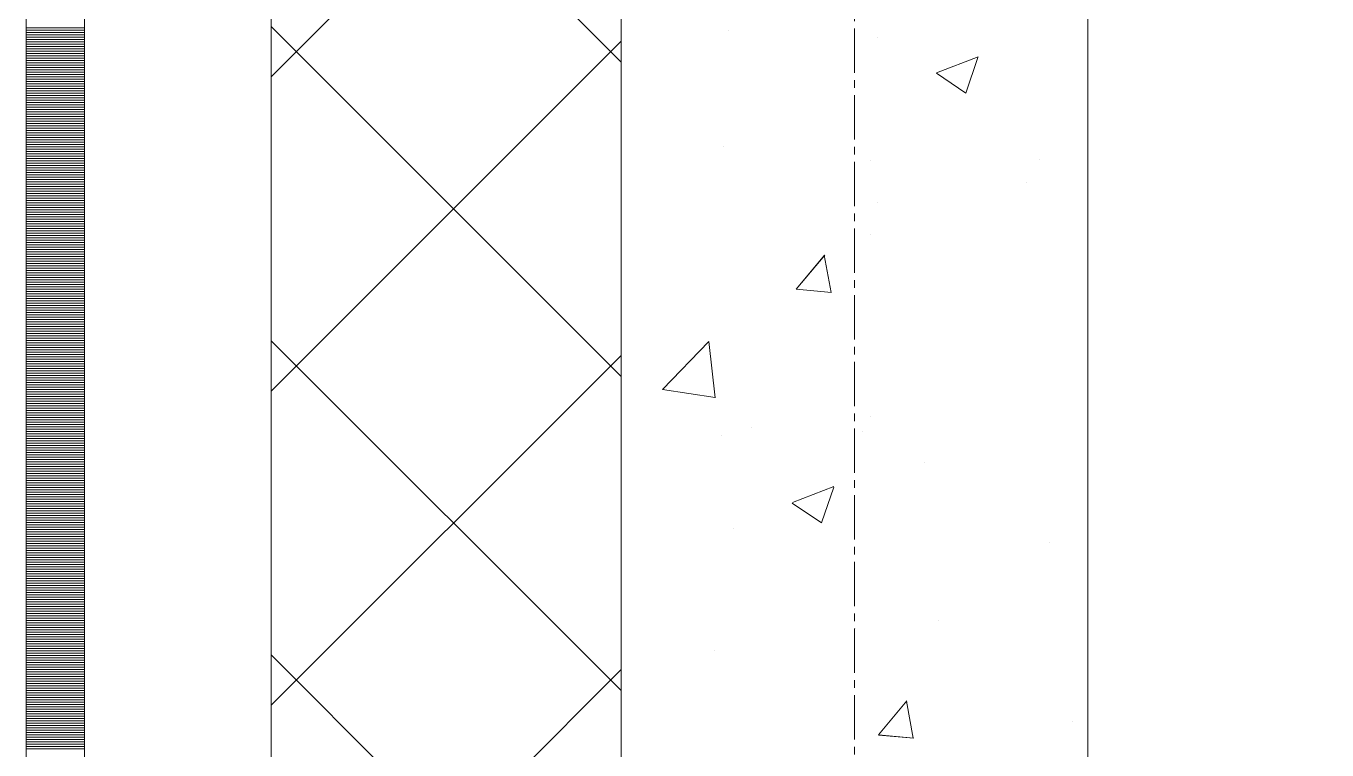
# Model space of a CAD drawing. Header units: millimetres. Extents: x 470010 to 1231400, y -134005 to 421770.
# Drawn here: x 806168 to 806725, y 164645 to 164956 of the extents above; entities that cross this region are included whole.
import ezdxf
from ezdxf.enums import TextEntityAlignment as Align

# ---------------------------------------------------------------- set-up
doc = ezdxf.new("R2010")
doc.units = ezdxf.units.MM
doc.linetypes.add('CENTER2', pattern=[28.575, 19.05, -3.175, 3.175, -3.175])
doc.linetypes.add('DASHED', pattern=[19.05, 12.7, -6.35])
doc.layers.get('Defpoints').update_dxf_attribs({"color": 140})
doc.layers.add('АР_Делит', color=120, linetype='Continuous', lineweight=0, plot=False)
for name, color, linetype, lineweight in [('АР_Стены ПЕНОблок', 52, 'Continuous', 20), ('АР_Тонкая', 254, 'Continuous', 5), ('АР_Утеплитель', 31, 'Continuous', 0), ('АР_Штриховка', 8, 'Continuous', 0)]:
    doc.layers.add(name, color=color, linetype=linetype, lineweight=lineweight)
doc.layers.add('РД_Оси_100', color=7, linetype='Continuous', lineweight=0, true_color=0x525252)
doc.styles.add('style1', font='ARIALN.TTF')

# ---------------------------------------------------------------- blocks, each defined once
blk = doc.blocks.new('СОШ_2200_АР_ОСИ_М100_28.05.24')
at = {"layer": 'АР_Делит', "color": 251, "linetype": 'DASHED', "true_color": 0x636466}
blk.add_lwpolyline([(114955, 135155), (114955, -355), (93595.036, -355), (93595.036, 13855), (94145, 13855), (94145, 68320), (66055, 68320), (66055, 13857.73), (83455, 13857.73), (83455, -355), (45245, -355), (45245, 13145), (44695, 13145), (44695, 26755), (45245, 26755), (45245, 68320), (20455, 68320), (20455, 26755), (27955, 26755), (27955, 13145), (-355, 13145), (-355, 100855)], dxfattribs=at)
at = {"layer": 'РД_Оси_100', "color": 251, "linetype": 'CENTER2', "true_color": 0x636466}
blk.add_line((0, -6155), (0, 139938.679), dxfattribs=at)
blk = doc.blocks.new('A$C9108343f')
at = {"layer": 'АР_Стены ПЕНОблок', "color": 18, "linetype": 'Continuous', "lineweight": 20, "true_color": 0x000000}
for p, q in [((140704.09, 313879.49), (140704.09, 237679.49)), ((140904.09, 237679.49), (140904.09, 313879.49))]:
    blk.add_line(p, q, dxfattribs=at)
at = {"layer": 'АР_Тонкая', "color": 18, "linetype": 'Continuous', "lineweight": 5, "true_color": 0x000000}
for p, q in [((140449.09, 313879.49), (140449.09, 237679.49)), ((140474.09, 313879.49), (140474.09, 237679.49)), ((140474.09, 237679.49), (140474.09, 313879.49)), ((140554.09, 237679.49), (140554.09, 313879.49))]:
    blk.add_line(p, q, dxfattribs=at)
at = {"layer": 'АР_Утеплитель', "color": 18, "linetype": 'Continuous', "lineweight": 0, "true_color": 0x000000}
for p, q in [((140554.09, 313879.49), (140554.09, 237679.49)), ((140704.09, 237679.49), (140704.09, 313879.49))]:
    blk.add_line(p, q, dxfattribs=at)
at = {"layer": 'АР_Штриховка', "color": 18, "linetype": 'Continuous', "lineweight": 0, "true_color": 0x000000}
for p, q in [((140704.09, 265306.59), (140554.09, 265456.59)), ((140554.09, 265300.3), (140704.09, 265450.3)), ((140704.09, 265171.89), (140554.09, 265321.89)), ((140449.09, 265321.24), (140474.09, 265321.24)), ((140449.09, 265320.24), (140474.09, 265320.24)), ((140449.09, 265319.24), (140474.09, 265319.24)), ((140449.09, 265318.24), (140474.09, 265318.24)), ((140449.09, 265317.24), (140474.09, 265317.24)), ((140449.09, 265316.24), (140474.09, 265316.24)), ((140750.26, 265320.13), (140750.26, 265320.13)), ((140813.81, 265317.34), (140813.81, 265317.34)), ((140449.09, 265315.24), (140474.09, 265315.24)), ((140449.09, 265314.24), (140474.09, 265314.24)), ((140449.09, 265313.24), (140474.09, 265313.24)), ((140449.09, 265312.24), (140474.09, 265312.24)), ((140449.09, 265311.24), (140474.09, 265311.24)), ((140449.09, 265310.24), (140474.09, 265310.24)), ((140554.09, 265165.6), (140704.09, 265315.6)), ((140449.09, 265309.24), (140474.09, 265309.24)), ((140449.09, 265308.24), (140474.09, 265308.24)), ((140449.09, 265307.24), (140474.09, 265307.24)), ((140449.09, 265306.24), (140474.09, 265306.24)), ((140449.09, 265305.24), (140474.09, 265305.24)), ((140839.25, 265301.99), (140857.04, 265308.81)), ((140851.8, 265293.27), (140856.95, 265308.62)), ((140449.09, 265304.24), (140474.09, 265304.24)), ((140449.09, 265303.24), (140474.09, 265303.24)), ((140449.09, 265302.24), (140474.09, 265302.24)), ((140449.09, 265301.24), (140474.09, 265301.24)), ((140449.09, 265300.24), (140474.09, 265300.24)), ((140449.09, 265299.24), (140474.09, 265299.24)), ((140839.16, 265301.79), (140851.8, 265293.27)), ((140449.09, 265298.24), (140474.09, 265298.24)), ((140449.09, 265297.24), (140474.09, 265297.24)), ((140449.09, 265296.24), (140474.09, 265296.24)), ((140449.09, 265295.24), (140474.09, 265295.24)), ((140449.09, 265294.24), (140474.09, 265294.24)), ((140449.09, 265293.24), (140474.09, 265293.24)), ((140449.09, 265292.24), (140474.09, 265292.24)), ((140449.09, 265291.24), (140474.09, 265291.24)), ((140449.09, 265290.24), (140474.09, 265290.24)), ((140449.09, 265289.24), (140474.09, 265289.24)), ((140449.09, 265288.24), (140474.09, 265288.24)), ((140449.09, 265287.24), (140474.09, 265287.24)), ((140449.09, 265286.24), (140474.09, 265286.24)), ((140449.09, 265285.24), (140474.09, 265285.24)), ((140449.09, 265284.24), (140474.09, 265284.24)), ((140449.09, 265283.24), (140474.09, 265283.24)), ((140449.09, 265282.24), (140474.09, 265282.24)), ((140449.09, 265281.24), (140474.09, 265281.24)), ((140449.09, 265280.24), (140474.09, 265280.24)), ((140449.09, 265279.24), (140474.09, 265279.24)), ((140449.09, 265278.24), (140474.09, 265278.24)), ((140449.09, 265277.24), (140474.09, 265277.24)), ((140449.09, 265276.24), (140474.09, 265276.24)), ((140449.09, 265275.24), (140474.09, 265275.24)), ((140449.09, 265274.24), (140474.09, 265274.24)), ((140449.09, 265273.24), (140474.09, 265273.24)), ((140449.09, 265272.24), (140474.09, 265272.24)), ((140449.09, 265271.24), (140474.09, 265271.24)), ((140449.09, 265270.24), (140474.09, 265270.24)), ((140449.09, 265269.24), (140474.09, 265269.24)), ((140449.09, 265268.24), (140474.09, 265268.24)), ((140449.09, 265267.24), (140474.09, 265267.24)), ((140449.09, 265266.24), (140474.09, 265266.24)), ((140747.94, 265270.48), (140747.94, 265270.48)), ((140449.09, 265265.24), (140474.09, 265265.24)), ((140449.09, 265264.24), (140474.09, 265264.24)), ((140449.09, 265263.24), (140474.09, 265263.24)), ((140449.09, 265262.24), (140474.09, 265262.24)), ((140449.09, 265261.24), (140474.09, 265261.24)), ((140449.09, 265260.24), (140474.09, 265260.24)), ((140811.12, 265264.36), (140811.12, 265264.36)), ((140883.53, 265264.75), (140883.53, 265264.75)), ((140449.09, 265259.24), (140474.09, 265259.24)), ((140449.09, 265258.24), (140474.09, 265258.24)), ((140449.09, 265257.24), (140474.09, 265257.24)), ((140449.09, 265256.24), (140474.09, 265256.24)), ((140449.09, 265255.24), (140474.09, 265255.24)), ((140877.57, 265254.93), (140877.57, 265254.93)), ((140449.09, 265254.24), (140474.09, 265254.24)), ((140449.09, 265253.24), (140474.09, 265253.24)), ((140449.09, 265252.24), (140474.09, 265252.24)), ((140449.09, 265251.24), (140474.09, 265251.24)), ((140449.09, 265250.24), (140474.09, 265250.24)), ((140449.09, 265249.24), (140474.09, 265249.24)), ((140449.09, 265248.24), (140474.09, 265248.24)), ((140449.09, 265247.24), (140474.09, 265247.24)), ((140449.09, 265246.24), (140474.09, 265246.24)), ((140449.09, 265245.24), (140474.09, 265245.24)), ((140449.09, 265244.24), (140474.09, 265244.24)), ((140813.98, 265246.56), (140813.98, 265246.56)), ((140449.09, 265243.24), (140474.09, 265243.24)), ((140449.09, 265242.24), (140474.09, 265242.24)), ((140449.09, 265241.24), (140474.09, 265241.24)), ((140449.09, 265240.24), (140474.09, 265240.24)), ((140449.09, 265239.24), (140474.09, 265239.24)), ((140449.09, 265238.24), (140474.09, 265238.24)), ((140449.09, 265237.24), (140474.09, 265237.24)), ((140449.09, 265236.24), (140474.09, 265236.24)), ((140449.09, 265235.24), (140474.09, 265235.24)), ((140449.09, 265234.24), (140474.09, 265234.24)), ((140449.09, 265233.24), (140474.09, 265233.24)), ((140449.09, 265232.24), (140474.09, 265232.24)), ((140810.72, 265232.79), (140810.72, 265232.79)), ((140449.09, 265231.24), (140474.09, 265231.24)), ((140449.09, 265230.24), (140474.09, 265230.24)), ((140449.09, 265229.24), (140474.09, 265229.24)), ((140449.09, 265228.24), (140474.09, 265228.24)), ((140449.09, 265227.24), (140474.09, 265227.24)), ((140449.09, 265226.24), (140474.09, 265226.24)), ((140449.09, 265225.24), (140474.09, 265225.24)), ((140449.09, 265224.24), (140474.09, 265224.24)), ((140449.09, 265223.24), (140474.09, 265223.24)), ((140449.09, 265222.24), (140474.09, 265222.24)), ((140449.09, 265221.24), (140474.09, 265221.24)), ((140779.04, 265209.23), (140791.29, 265223.83)), ((140794.04, 265207.86), (140791.1, 265223.78)), ((140449.09, 265220.24), (140474.09, 265220.24)), ((140449.09, 265219.24), (140474.09, 265219.24)), ((140449.09, 265218.24), (140474.09, 265218.24)), ((140449.09, 265217.24), (140474.09, 265217.24)), ((140449.09, 265216.24), (140474.09, 265216.24)), ((140449.09, 265215.24), (140474.09, 265215.24)), ((140449.09, 265214.24), (140474.09, 265214.24)), ((140449.09, 265213.24), (140474.09, 265213.24)), ((140449.09, 265212.24), (140474.09, 265212.24)), ((140449.09, 265211.24), (140474.09, 265211.24)), ((140449.09, 265210.24), (140474.09, 265210.24)), ((140449.09, 265209.24), (140474.09, 265209.24)), ((140449.09, 265208.24), (140474.09, 265208.24)), ((140449.09, 265207.24), (140474.09, 265207.24)), ((140449.09, 265206.24), (140474.09, 265206.24)), ((140449.09, 265205.24), (140474.09, 265205.24)), ((140779.04, 265209.22), (140794.22, 265207.89)), ((140449.09, 265204.24), (140474.09, 265204.24)), ((140449.09, 265203.24), (140474.09, 265203.24)), ((140449.09, 265202.24), (140474.09, 265202.24)), ((140449.09, 265201.24), (140474.09, 265201.24)), ((140449.09, 265200.24), (140474.09, 265200.24)), ((140449.09, 265199.24), (140474.09, 265199.24)), ((140449.09, 265198.24), (140474.09, 265198.24)), ((140449.09, 265197.24), (140474.09, 265197.24)), ((140449.09, 265196.24), (140474.09, 265196.24)), ((140449.09, 265195.24), (140474.09, 265195.24)), ((140449.09, 265194.24), (140474.09, 265194.24)), ((140449.09, 265193.24), (140474.09, 265193.24)), ((140449.09, 265192.24), (140474.09, 265192.24)), ((140449.09, 265191.24), (140474.09, 265191.24)), ((140449.09, 265190.24), (140474.09, 265190.24)), ((140449.09, 265189.24), (140474.09, 265189.24)), ((140449.09, 265188.24), (140474.09, 265188.24)), ((140449.09, 265187.24), (140474.09, 265187.24)), ((140449.09, 265186.24), (140474.09, 265186.24)), ((140449.09, 265185.24), (140474.09, 265185.24)), ((140449.09, 265184.24), (140474.09, 265184.24)), ((140449.09, 265183.24), (140474.09, 265183.24)), ((140449.09, 265182.24), (140474.09, 265182.24)), ((140704.09, 265037.18), (140554.09, 265187.18)), ((140721.87, 265166.23), (140741.66, 265186.85)), ((140744.43, 265162.72), (140741.63, 265186.85)), ((140449.09, 265181.24), (140474.09, 265181.24)), ((140449.09, 265180.24), (140474.09, 265180.24)), ((140449.09, 265179.24), (140474.09, 265179.24)), ((140449.09, 265178.24), (140474.09, 265178.24)), ((140449.09, 265177.24), (140474.09, 265177.24)), ((140554.09, 265030.9), (140704.09, 265180.9)), ((140449.09, 265176.24), (140474.09, 265176.24)), ((140449.09, 265175.24), (140474.09, 265175.24)), ((140449.09, 265174.24), (140474.09, 265174.24)), ((140449.09, 265173.24), (140474.09, 265173.24)), ((140449.09, 265172.24), (140474.09, 265172.24)), ((140449.09, 265171.24), (140474.09, 265171.24)), ((140449.09, 265170.24), (140474.09, 265170.24)), ((140449.09, 265169.24), (140474.09, 265169.24)), ((140449.09, 265168.24), (140474.09, 265168.24)), ((140449.09, 265167.24), (140474.09, 265167.24)), ((140449.09, 265166.24), (140474.09, 265166.24)), ((140721.85, 265166.28), (140744.44, 265162.77)), ((140449.09, 265165.24), (140474.09, 265165.24)), ((140449.09, 265164.24), (140474.09, 265164.24)), ((140449.09, 265163.24), (140474.09, 265163.24)), ((140449.09, 265162.24), (140474.09, 265162.24)), ((140449.09, 265161.24), (140474.09, 265161.24)), ((140449.09, 265160.24), (140474.09, 265160.24)), ((140449.09, 265159.24), (140474.09, 265159.24)), ((140449.09, 265158.24), (140474.09, 265158.24)), ((140449.09, 265157.24), (140474.09, 265157.24)), ((140449.09, 265156.24), (140474.09, 265156.24)), ((140449.09, 265155.24), (140474.09, 265155.24)), ((140449.09, 265154.24), (140474.09, 265154.24)), ((140810.75, 265154.75), (140810.75, 265154.75)), ((140449.09, 265153.24), (140474.09, 265153.24)), ((140449.09, 265152.24), (140474.09, 265152.24)), ((140449.09, 265151.24), (140474.09, 265151.24)), ((140449.09, 265150.24), (140474.09, 265150.24)), ((140449.09, 265149.24), (140474.09, 265149.24)), ((140759.99, 265150.04), (140759.99, 265150.04)), ((140449.09, 265148.24), (140474.09, 265148.24)), ((140449.09, 265147.24), (140474.09, 265147.24)), ((140449.09, 265146.24), (140474.09, 265146.24)), ((140449.09, 265145.24), (140474.09, 265145.24)), ((140449.09, 265144.24), (140474.09, 265144.24)), ((140449.09, 265143.24), (140474.09, 265143.24)), ((140747.16, 265146.38), (140747.16, 265146.38)), ((140807.63, 265148.23), (140807.63, 265148.23)), ((140449.09, 265142.24), (140474.09, 265142.24)), ((140449.09, 265141.24), (140474.09, 265141.24)), ((140449.09, 265140.24), (140474.09, 265140.24)), ((140449.09, 265139.24), (140474.09, 265139.24)), ((140449.09, 265138.24), (140474.09, 265138.24)), ((140449.09, 265137.24), (140474.09, 265137.24)), ((140449.09, 265136.24), (140474.09, 265136.24)), ((140449.09, 265135.24), (140474.09, 265135.24)), ((140449.09, 265134.24), (140474.09, 265134.24)), ((140449.09, 265133.24), (140474.09, 265133.24)), ((140449.09, 265132.24), (140474.09, 265132.24)), ((140834.07, 265134.96), (140834.07, 265134.96)), ((140449.09, 265131.24), (140474.09, 265131.24)), ((140449.09, 265130.24), (140474.09, 265130.24)), ((140449.09, 265129.24), (140474.09, 265129.24)), ((140449.09, 265128.24), (140474.09, 265128.24)), ((140449.09, 265127.24), (140474.09, 265127.24)), ((140449.09, 265126.24), (140474.09, 265126.24)), ((140449.09, 265125.24), (140474.09, 265125.24)), ((140449.09, 265124.24), (140474.09, 265124.24)), ((140449.09, 265123.24), (140474.09, 265123.24)), ((140449.09, 265122.24), (140474.09, 265122.24)), ((140449.09, 265121.24), (140474.09, 265121.24)), ((140777.45, 265117.8), (140795.23, 265124.63)), ((140790, 265109.08), (140795.15, 265124.43)), ((140449.09, 265120.24), (140474.09, 265120.24)), ((140449.09, 265119.24), (140474.09, 265119.24)), ((140449.09, 265118.24), (140474.09, 265118.24)), ((140449.09, 265117.24), (140474.09, 265117.24)), ((140449.09, 265116.24), (140474.09, 265116.24)), ((140449.09, 265115.24), (140474.09, 265115.24)), ((140777.36, 265117.61), (140789.99, 265109.08)), ((140449.09, 265114.24), (140474.09, 265114.24)), ((140449.09, 265113.24), (140474.09, 265113.24)), ((140449.09, 265112.24), (140474.09, 265112.24)), ((140449.09, 265111.24), (140474.09, 265111.24)), ((140449.09, 265110.24), (140474.09, 265110.24)), ((140449.09, 265109.24), (140474.09, 265109.24)), ((140449.09, 265108.24), (140474.09, 265108.24)), ((140449.09, 265107.24), (140474.09, 265107.24)), ((140449.09, 265106.24), (140474.09, 265106.24)), ((140449.09, 265105.24), (140474.09, 265105.24)), ((140449.09, 265104.24), (140474.09, 265104.24)), ((140752.03, 265106.57), (140752.03, 265106.57)), ((140449.09, 265103.24), (140474.09, 265103.24)), ((140449.09, 265102.24), (140474.09, 265102.24)), ((140449.09, 265101.24), (140474.09, 265101.24)), ((140449.09, 265100.24), (140474.09, 265100.24)), ((140449.09, 265099.24), (140474.09, 265099.24)), ((140887.62, 265100.84), (140887.62, 265100.84)), ((140449.09, 265098.24), (140474.09, 265098.24)), ((140449.09, 265097.24), (140474.09, 265097.24)), ((140449.09, 265096.24), (140474.09, 265096.24)), ((140449.09, 265095.24), (140474.09, 265095.24)), ((140449.09, 265094.24), (140474.09, 265094.24)), ((140449.09, 265093.24), (140474.09, 265093.24)), ((140449.09, 265092.24), (140474.09, 265092.24)), ((140449.09, 265091.24), (140474.09, 265091.24)), ((140449.09, 265090.24), (140474.09, 265090.24)), ((140449.09, 265089.24), (140474.09, 265089.24)), ((140449.09, 265088.24), (140474.09, 265088.24)), ((140449.09, 265087.24), (140474.09, 265087.24)), ((140449.09, 265086.24), (140474.09, 265086.24)), ((140449.09, 265085.24), (140474.09, 265085.24)), ((140449.09, 265084.24), (140474.09, 265084.24)), ((140449.09, 265083.24), (140474.09, 265083.24)), ((140449.09, 265082.24), (140474.09, 265082.24)), ((140449.09, 265081.24), (140474.09, 265081.24)), ((140449.09, 265080.24), (140474.09, 265080.24)), ((140449.09, 265079.24), (140474.09, 265079.24)), ((140449.09, 265078.24), (140474.09, 265078.24)), ((140449.09, 265077.24), (140474.09, 265077.24)), ((140449.09, 265076.24), (140474.09, 265076.24)), ((140449.09, 265075.24), (140474.09, 265075.24)), ((140449.09, 265074.24), (140474.09, 265074.24)), ((140449.09, 265073.24), (140474.09, 265073.24)), ((140449.09, 265072.24), (140474.09, 265072.24)), ((140449.09, 265071.24), (140474.09, 265071.24)), ((140449.09, 265070.24), (140474.09, 265070.24)), ((140449.09, 265069.24), (140474.09, 265069.24)), ((140449.09, 265068.24), (140474.09, 265068.24)), ((140449.09, 265067.24), (140474.09, 265067.24)), ((140449.09, 265066.24), (140474.09, 265066.24)), ((140449.09, 265065.24), (140474.09, 265065.24)), ((140840.13, 265067.24), (140840.13, 265067.24)), ((140449.09, 265064.24), (140474.09, 265064.24)), ((140449.09, 265063.24), (140474.09, 265063.24)), ((140449.09, 265062.24), (140474.09, 265062.24)), ((140449.09, 265061.24), (140474.09, 265061.24)), ((140449.09, 265060.24), (140474.09, 265060.24)), ((140804.54, 265063.68), (140804.54, 265063.68)), ((140449.09, 265059.24), (140474.09, 265059.24)), ((140449.09, 265058.24), (140474.09, 265058.24)), ((140449.09, 265057.24), (140474.09, 265057.24)), ((140449.09, 265056.24), (140474.09, 265056.24)), ((140449.09, 265055.24), (140474.09, 265055.24)), ((140449.09, 265054.24), (140474.09, 265054.24)), ((140743.93, 265054.57), (140743.93, 265054.57)), ((140449.09, 265053.24), (140474.09, 265053.24)), ((140449.09, 265052.24), (140474.09, 265052.24)), ((140449.09, 265051.24), (140474.09, 265051.24)), ((140449.09, 265050.24), (140474.09, 265050.24)), ((140449.09, 265049.24), (140474.09, 265049.24)), ((140704.09, 264902.48), (140554.09, 265052.48)), ((140449.09, 265048.24), (140474.09, 265048.24)), ((140449.09, 265047.24), (140474.09, 265047.24)), ((140449.09, 265046.24), (140474.09, 265046.24)), ((140449.09, 265045.24), (140474.09, 265045.24)), ((140449.09, 265044.24), (140474.09, 265044.24)), ((140449.09, 265043.24), (140474.09, 265043.24)), ((140554.09, 264896.19), (140704.09, 265046.19)), ((140449.09, 265042.24), (140474.09, 265042.24)), ((140449.09, 265041.24), (140474.09, 265041.24)), ((140449.09, 265040.24), (140474.09, 265040.24)), ((140449.09, 265039.24), (140474.09, 265039.24)), ((140449.09, 265038.24), (140474.09, 265038.24)), ((140449.09, 265037.24), (140474.09, 265037.24)), ((140449.09, 265036.24), (140474.09, 265036.24)), ((140449.09, 265035.24), (140474.09, 265035.24)), ((140449.09, 265034.24), (140474.09, 265034.24)), ((140449.09, 265033.24), (140474.09, 265033.24)), ((140449.09, 265032.24), (140474.09, 265032.24)), ((140814.29, 265018.18), (140826.53, 265032.77)), ((140829.28, 265016.8), (140826.34, 265032.72)), ((140449.09, 265031.24), (140474.09, 265031.24)), ((140449.09, 265030.24), (140474.09, 265030.24)), ((140449.09, 265029.24), (140474.09, 265029.24)), ((140449.09, 265028.24), (140474.09, 265028.24)), ((140449.09, 265027.24), (140474.09, 265027.24)), ((140449.09, 265026.24), (140474.09, 265026.24)), ((140449.09, 265025.24), (140474.09, 265025.24)), ((140449.09, 265024.24), (140474.09, 265024.24)), ((140449.09, 265023.24), (140474.09, 265023.24)), ((140449.09, 265022.24), (140474.09, 265022.24)), ((140449.09, 265021.24), (140474.09, 265021.24)), ((140897.64, 265023.92), (140897.64, 265023.92)), ((140449.09, 265020.24), (140474.09, 265020.24)), ((140449.09, 265019.24), (140474.09, 265019.24)), ((140449.09, 265018.24), (140474.09, 265018.24)), ((140449.09, 265017.24), (140474.09, 265017.24)), ((140449.09, 265016.24), (140474.09, 265016.24)), ((140449.09, 265015.24), (140474.09, 265015.24)), ((140814.29, 265018.17), (140829.47, 265016.84)), ((140449.09, 265014.24), (140474.09, 265014.24)), ((140449.09, 265013.24), (140474.09, 265013.24)), ((140449.09, 265012.24), (140474.09, 265012.24))]:
    blk.add_line(p, q, dxfattribs=at)
at = {"layer": 'РД_Оси_100'}
blk.add_blockref('СОШ_2200_АР_ОСИ_М100_28.05.24', (140804.09, 223079.49), dxfattribs=at)
at = {"layer": 'Defpoints', "color": 18, "true_color": 0x000000, "style": 'style1'}
for p in [(143949.34, 316089.12), (143974.98, 281639.5), (143890.4, 273244.71), (143839.99, 264276.81), (143967.75, 254892.38), (12251.96, 104178.14), (12382.58, 96023.14)]:
    blk.add_attdef('АР-ПОМЕЩЕНИЕ:НАИМЕНОВАНИЕ', text='', height=100, dxfattribs=at).set_placement(p, align=Align.MIDDLE)
at = {"layer": 'Defpoints', "color": 18, "true_color": 0x000000, "style": 'style1', "flags": 8}
for p in [(143951.3, 279099.09), (143848.34, 269251.11), (143875.33, 260094.25), (144049.74, 250824.7), (163419.28, 238153.36), (155897.46, 237965.97), (183037.2, 237965.97), (143342.94, 237876.19)]:
    blk.add_attdef('АР-ПОМЕЩЕНИЕ:НАИМЕНОВАНИЕ', text='', height=100, dxfattribs=at).set_placement(p, align=Align.MIDDLE)

msp = doc.modelspace()

# ---------------------------------------------------------------- linework, layer by layer
at = {"layer": 'АР_Стены ПЕНОблок', "color": 18, "linetype": 'Continuous', "lineweight": 20, "true_color": 0x000000}
for p, q in [((806422.706, 213513.251), (806422.706, 137313.251)), ((806622.706, 137313.251), (806622.706, 213513.251))]:
    msp.add_line(p, q, dxfattribs=at)
at = {"layer": 'АР_Тонкая', "color": 18, "linetype": 'Continuous', "lineweight": 5, "true_color": 0x000000}
for p, q in [((806167.706, 213513.251), (806167.706, 137313.251)), ((806192.706, 213513.251), (806192.706, 137313.251)), ((806192.706, 137313.251), (806192.706, 213513.251)), ((806272.706, 137313.251), (806272.706, 213513.251))]:
    msp.add_line(p, q, dxfattribs=at)
at = {"layer": 'АР_Утеплитель', "color": 18, "linetype": 'Continuous', "lineweight": 0, "true_color": 0x000000}
for p, q in [((806272.706, 213513.251), (806272.706, 137313.251)), ((806422.706, 137313.251), (806422.706, 213513.251))]:
    msp.add_line(p, q, dxfattribs=at)
at = {"layer": 'АР_Штриховка', "color": 18, "linetype": 'Continuous', "lineweight": 0, "true_color": 0x000000}
for p, q in [((806422.706, 164940.35), (806272.706, 165090.35)), ((806272.706, 164934.063), (806422.706, 165084.063)), ((806167.706, 164955), (806192.706, 164955)), ((806167.706, 164954), (806192.706, 164954)), ((806167.706, 164953), (806192.706, 164953)), ((806422.706, 164805.646), (806272.706, 164955.646)), ((806167.706, 164952), (806192.706, 164952)), ((806167.706, 164951), (806192.706, 164951)), ((806167.706, 164950), (806192.706, 164950)), ((806167.706, 164949), (806192.706, 164949)), ((806167.706, 164948), (806192.706, 164948)), ((806167.706, 164947), (806192.706, 164947)), ((806272.706, 164799.359), (806422.706, 164949.359)), ((806167.706, 164946), (806192.706, 164946)), ((806167.706, 164945), (806192.706, 164945)), ((806167.706, 164944), (806192.706, 164944)), ((806167.706, 164943), (806192.706, 164943)), ((806167.706, 164942), (806192.706, 164942)), ((806167.706, 164941), (806192.706, 164941)), ((806557.863, 164935.746), (806575.648, 164942.573)), ((806570.417, 164927.027), (806575.567, 164942.376)), ((806167.706, 164940), (806192.706, 164940)), ((806167.706, 164939), (806192.706, 164939)), ((806167.706, 164938), (806192.706, 164938)), ((806167.706, 164937), (806192.706, 164937)), ((806167.706, 164936), (806192.706, 164936)), ((806557.775, 164935.551), (806570.409, 164927.029)), ((806167.706, 164935), (806192.706, 164935)), ((806167.706, 164934), (806192.706, 164934)), ((806167.706, 164933), (806192.706, 164933)), ((806167.706, 164932), (806192.706, 164932)), ((806167.706, 164931), (806192.706, 164931)), ((806167.706, 164930), (806192.706, 164930)), ((806167.706, 164929), (806192.706, 164929)), ((806167.706, 164928), (806192.706, 164928)), ((806167.706, 164927), (806192.706, 164927)), ((806167.706, 164926), (806192.706, 164926)), ((806167.706, 164925), (806192.706, 164925)), ((806167.706, 164924), (806192.706, 164924)), ((806167.706, 164923), (806192.706, 164923)), ((806167.706, 164922), (806192.706, 164922)), ((806167.706, 164921), (806192.706, 164921)), ((806167.706, 164920), (806192.706, 164920)), ((806167.706, 164919), (806192.706, 164919)), ((806167.706, 164918), (806192.706, 164918)), ((806167.706, 164917), (806192.706, 164917)), ((806167.706, 164916), (806192.706, 164916)), ((806167.706, 164915), (806192.706, 164915)), ((806167.706, 164914), (806192.706, 164914)), ((806167.706, 164913), (806192.706, 164913)), ((806167.706, 164912), (806192.706, 164912)), ((806167.706, 164911), (806192.706, 164911)), ((806167.706, 164910), (806192.706, 164910)), ((806167.706, 164909), (806192.706, 164909)), ((806167.706, 164908), (806192.706, 164908)), ((806167.706, 164907), (806192.706, 164907)), ((806167.706, 164906), (806192.706, 164906)), ((806167.706, 164905), (806192.706, 164905)), ((806167.706, 164904), (806192.706, 164904)), ((806167.706, 164903), (806192.706, 164903)), ((806167.706, 164902), (806192.706, 164902)), ((806167.706, 164901), (806192.706, 164901)), ((806167.706, 164900), (806192.706, 164900)), ((806167.706, 164899), (806192.706, 164899)), ((806167.706, 164898), (806192.706, 164898)), ((806167.706, 164897), (806192.706, 164897)), ((806167.706, 164896), (806192.706, 164896)), ((806167.706, 164895), (806192.706, 164895)), ((806167.706, 164894), (806192.706, 164894)), ((806167.706, 164893), (806192.706, 164893)), ((806167.706, 164892), (806192.706, 164892)), ((806167.706, 164891), (806192.706, 164891)), ((806167.706, 164890), (806192.706, 164890)), ((806167.706, 164889), (806192.706, 164889)), ((806167.706, 164888), (806192.706, 164888)), ((806167.706, 164887), (806192.706, 164887)), ((806167.706, 164886), (806192.706, 164886)), ((806167.706, 164885), (806192.706, 164885)), ((806167.706, 164884), (806192.706, 164884)), ((806167.706, 164883), (806192.706, 164883)), ((806167.706, 164882), (806192.706, 164882)), ((806167.706, 164881), (806192.706, 164881)), ((806167.706, 164880), (806192.706, 164880)), ((806167.706, 164879), (806192.706, 164879)), ((806167.706, 164878), (806192.706, 164878)), ((806167.706, 164877), (806192.706, 164877)), ((806167.706, 164876), (806192.706, 164876)), ((806167.706, 164875), (806192.706, 164875)), ((806167.706, 164874), (806192.706, 164874)), ((806167.706, 164873), (806192.706, 164873)), ((806167.706, 164872), (806192.706, 164872)), ((806167.706, 164871), (806192.706, 164871)), ((806167.706, 164870), (806192.706, 164870)), ((806167.706, 164869), (806192.706, 164869)), ((806167.706, 164868), (806192.706, 164868)), ((806167.706, 164867), (806192.706, 164867)), ((806167.706, 164866), (806192.706, 164866)), ((806167.706, 164865), (806192.706, 164865)), ((806167.706, 164864), (806192.706, 164864)), ((806167.706, 164863), (806192.706, 164863)), ((806167.706, 164862), (806192.706, 164862)), ((806167.706, 164861), (806192.706, 164861)), ((806167.706, 164860), (806192.706, 164860)), ((806167.706, 164859), (806192.706, 164859)), ((806167.706, 164858), (806192.706, 164858)), ((806497.655, 164842.991), (806509.9, 164857.584)), ((806512.649, 164841.618), (806509.712, 164857.539)), ((806167.706, 164857), (806192.706, 164857)), ((806167.706, 164856), (806192.706, 164856)), ((806167.706, 164855), (806192.706, 164855)), ((806167.706, 164854), (806192.706, 164854)), ((806167.706, 164853), (806192.706, 164853)), ((806167.706, 164852), (806192.706, 164852)), ((806167.706, 164851), (806192.706, 164851)), ((806167.706, 164850), (806192.706, 164850)), ((806167.706, 164849), (806192.706, 164849)), ((806167.706, 164848), (806192.706, 164848)), ((806167.706, 164847), (806192.706, 164847)), ((806167.706, 164846), (806192.706, 164846)), ((806167.706, 164845), (806192.706, 164845)), ((806167.706, 164844), (806192.706, 164844)), ((806167.706, 164843), (806192.706, 164843)), ((806167.706, 164842), (806192.706, 164842)), ((806167.706, 164841), (806192.706, 164841)), ((806497.654, 164842.981), (806512.836, 164841.652)), ((806167.706, 164840), (806192.706, 164840)), ((806167.706, 164839), (806192.706, 164839)), ((806167.706, 164838), (806192.706, 164838)), ((806167.706, 164837), (806192.706, 164837)), ((806167.706, 164836), (806192.706, 164836)), ((806167.706, 164835), (806192.706, 164835)), ((806167.706, 164834), (806192.706, 164834)), ((806167.706, 164833), (806192.706, 164833)), ((806167.706, 164832), (806192.706, 164832)), ((806167.706, 164831), (806192.706, 164831)), ((806167.706, 164830), (806192.706, 164830)), ((806167.706, 164829), (806192.706, 164829)), ((806167.706, 164828), (806192.706, 164828)), ((806167.706, 164827), (806192.706, 164827)), ((806167.706, 164826), (806192.706, 164826)), ((806167.706, 164825), (806192.706, 164825)), ((806167.706, 164824), (806192.706, 164824)), ((806167.706, 164823), (806192.706, 164823)), ((806167.706, 164822), (806192.706, 164822)), ((806167.706, 164821), (806192.706, 164821)), ((806167.706, 164820), (806192.706, 164820)), ((806167.706, 164819), (806192.706, 164819)), ((806422.706, 164670.942), (806272.706, 164820.942)), ((806440.484, 164799.988), (806460.267, 164820.606)), ((806463.044, 164796.481), (806460.238, 164820.603)), ((806167.706, 164818), (806192.706, 164818)), ((806167.706, 164817), (806192.706, 164817)), ((806167.706, 164816), (806192.706, 164816)), ((806167.706, 164815), (806192.706, 164815)), ((806167.706, 164814), (806192.706, 164814)), ((806167.706, 164813), (806192.706, 164813)), ((806272.706, 164664.655), (806422.706, 164814.655)), ((806167.706, 164812), (806192.706, 164812)), ((806167.706, 164811), (806192.706, 164811)), ((806167.706, 164810), (806192.706, 164810)), ((806167.706, 164809), (806192.706, 164809)), ((806167.706, 164808), (806192.706, 164808)), ((806167.706, 164807), (806192.706, 164807)), ((806167.706, 164806), (806192.706, 164806)), ((806167.706, 164805), (806192.706, 164805)), ((806167.706, 164804), (806192.706, 164804)), ((806167.706, 164803), (806192.706, 164803)), ((806167.706, 164802), (806192.706, 164802)), ((806167.706, 164801), (806192.706, 164801)), ((806167.706, 164800), (806192.706, 164800)), ((806167.706, 164799), (806192.706, 164799)), ((806167.706, 164798), (806192.706, 164798)), ((806167.706, 164797), (806192.706, 164797)), ((806440.462, 164800.034), (806463.052, 164796.53)), ((806167.706, 164796), (806192.706, 164796)), ((806167.706, 164795), (806192.706, 164795)), ((806167.706, 164794), (806192.706, 164794)), ((806167.706, 164793), (806192.706, 164793)), ((806167.706, 164792), (806192.706, 164792)), ((806167.706, 164791), (806192.706, 164791)), ((806167.706, 164790), (806192.706, 164790)), ((806167.706, 164789), (806192.706, 164789)), ((806167.706, 164788), (806192.706, 164788)), ((806167.706, 164787), (806192.706, 164787)), ((806167.706, 164786), (806192.706, 164786)), ((806167.706, 164785), (806192.706, 164785)), ((806167.706, 164784), (806192.706, 164784)), ((806167.706, 164783), (806192.706, 164783)), ((806167.706, 164782), (806192.706, 164782)), ((806167.706, 164781), (806192.706, 164781)), ((806167.706, 164780), (806192.706, 164780)), ((806167.706, 164779), (806192.706, 164779)), ((806167.706, 164778), (806192.706, 164778)), ((806167.706, 164777), (806192.706, 164777)), ((806167.706, 164776), (806192.706, 164776)), ((806167.706, 164775), (806192.706, 164775)), ((806167.706, 164774), (806192.706, 164774)), ((806167.706, 164773), (806192.706, 164773)), ((806167.706, 164772), (806192.706, 164772)), ((806167.706, 164771), (806192.706, 164771)), ((806167.706, 164770), (806192.706, 164770)), ((806167.706, 164769), (806192.706, 164769)), ((806167.706, 164768), (806192.706, 164768)), ((806167.706, 164767), (806192.706, 164767)), ((806167.706, 164766), (806192.706, 164766)), ((806167.706, 164765), (806192.706, 164765)), ((806167.706, 164764), (806192.706, 164764)), ((806167.706, 164763), (806192.706, 164763)), ((806167.706, 164762), (806192.706, 164762)), ((806167.706, 164761), (806192.706, 164761)), ((806167.706, 164760), (806192.706, 164760)), ((806167.706, 164759), (806192.706, 164759)), ((806167.706, 164758), (806192.706, 164758)), ((806496.061, 164751.557), (806513.845, 164758.384)), ((806508.615, 164742.839), (806513.765, 164758.188)), ((806167.706, 164757), (806192.706, 164757)), ((806167.706, 164756), (806192.706, 164756)), ((806167.706, 164755), (806192.706, 164755)), ((806167.706, 164754), (806192.706, 164754)), ((806167.706, 164753), (806192.706, 164753)), ((806167.706, 164752), (806192.706, 164752)), ((806167.706, 164751), (806192.706, 164751)), ((806167.706, 164750), (806192.706, 164750)), ((806167.706, 164749), (806192.706, 164749)), ((806167.706, 164748), (806192.706, 164748)), ((806167.706, 164747), (806192.706, 164747)), ((806167.706, 164746), (806192.706, 164746)), ((806495.972, 164751.363), (806508.607, 164742.841)), ((806167.706, 164745), (806192.706, 164745)), ((806167.706, 164744), (806192.706, 164744)), ((806167.706, 164743), (806192.706, 164743)), ((806167.706, 164742), (806192.706, 164742)), ((806167.706, 164741), (806192.706, 164741)), ((806167.706, 164740), (806192.706, 164740)), ((806167.706, 164739), (806192.706, 164739)), ((806167.706, 164738), (806192.706, 164738)), ((806167.706, 164737), (806192.706, 164737)), ((806167.706, 164736), (806192.706, 164736)), ((806167.706, 164735), (806192.706, 164735)), ((806167.706, 164734), (806192.706, 164734)), ((806167.706, 164733), (806192.706, 164733)), ((806167.706, 164732), (806192.706, 164732)), ((806167.706, 164731), (806192.706, 164731)), ((806167.706, 164730), (806192.706, 164730)), ((806167.706, 164729), (806192.706, 164729)), ((806167.706, 164728), (806192.706, 164728)), ((806167.706, 164727), (806192.706, 164727)), ((806167.706, 164726), (806192.706, 164726)), ((806167.706, 164725), (806192.706, 164725)), ((806167.706, 164724), (806192.706, 164724)), ((806167.706, 164723), (806192.706, 164723)), ((806167.706, 164722), (806192.706, 164722)), ((806167.706, 164721), (806192.706, 164721)), ((806167.706, 164720), (806192.706, 164720)), ((806167.706, 164719), (806192.706, 164719)), ((806167.706, 164718), (806192.706, 164718)), ((806167.706, 164717), (806192.706, 164717)), ((806167.706, 164716), (806192.706, 164716)), ((806167.706, 164715), (806192.706, 164715)), ((806167.706, 164714), (806192.706, 164714)), ((806167.706, 164713), (806192.706, 164713)), ((806167.706, 164712), (806192.706, 164712)), ((806167.706, 164711), (806192.706, 164711)), ((806167.706, 164710), (806192.706, 164710)), ((806167.706, 164709), (806192.706, 164709)), ((806167.706, 164708), (806192.706, 164708)), ((806167.706, 164707), (806192.706, 164707)), ((806167.706, 164706), (806192.706, 164706)), ((806167.706, 164705), (806192.706, 164705)), ((806167.706, 164704), (806192.706, 164704)), ((806167.706, 164703), (806192.706, 164703)), ((806167.706, 164702), (806192.706, 164702)), ((806167.706, 164701), (806192.706, 164701)), ((806167.706, 164700), (806192.706, 164700)), ((806167.706, 164699), (806192.706, 164699)), ((806167.706, 164698), (806192.706, 164698)), ((806167.706, 164697), (806192.706, 164697)), ((806167.706, 164696), (806192.706, 164696)), ((806167.706, 164695), (806192.706, 164695)), ((806167.706, 164694), (806192.706, 164694)), ((806167.706, 164693), (806192.706, 164693)), ((806167.706, 164692), (806192.706, 164692)), ((806167.706, 164691), (806192.706, 164691)), ((806167.706, 164690), (806192.706, 164690)), ((806167.706, 164689), (806192.706, 164689)), ((806167.706, 164688), (806192.706, 164688)), ((806167.706, 164687), (806192.706, 164687)), ((806167.706, 164686), (806192.706, 164686)), ((806167.706, 164685), (806192.706, 164685)), ((806422.706, 164536.238), (806272.706, 164686.238)), ((806167.706, 164684), (806192.706, 164684)), ((806167.706, 164683), (806192.706, 164683)), ((806167.706, 164682), (806192.706, 164682)), ((806167.706, 164681), (806192.706, 164681)), ((806167.706, 164680), (806192.706, 164680)), ((806167.706, 164679), (806192.706, 164679)), ((806272.706, 164529.951), (806422.706, 164679.951)), ((806167.706, 164678), (806192.706, 164678)), ((806167.706, 164677), (806192.706, 164677)), ((806167.706, 164676), (806192.706, 164676)), ((806167.706, 164675), (806192.706, 164675)), ((806167.706, 164674), (806192.706, 164674)), ((806167.706, 164673), (806192.706, 164673)), ((806167.706, 164672), (806192.706, 164672)), ((806167.706, 164671), (806192.706, 164671)), ((806167.706, 164670), (806192.706, 164670)), ((806167.706, 164669), (806192.706, 164669)), ((806167.706, 164668), (806192.706, 164668)), ((806167.706, 164667), (806192.706, 164667)), ((806167.706, 164666), (806192.706, 164666)), ((806167.706, 164665), (806192.706, 164665)), ((806167.706, 164664), (806192.706, 164664)), ((806167.706, 164663), (806192.706, 164663)), ((806532.899, 164651.934), (806545.144, 164666.527)), ((806547.892, 164650.561), (806544.955, 164666.482)), ((806167.706, 164662), (806192.706, 164662)), ((806167.706, 164661), (806192.706, 164661)), ((806167.706, 164660), (806192.706, 164660)), ((806167.706, 164659), (806192.706, 164659)), ((806167.706, 164658), (806192.706, 164658)), ((806167.706, 164657), (806192.706, 164657)), ((806167.706, 164656), (806192.706, 164656)), ((806167.706, 164655), (806192.706, 164655)), ((806167.706, 164654), (806192.706, 164654)), ((806167.706, 164653), (806192.706, 164653)), ((806167.706, 164652), (806192.706, 164652)), ((806532.898, 164651.924), (806548.08, 164650.596)), ((806167.706, 164651), (806192.706, 164651)), ((806167.706, 164650), (806192.706, 164650)), ((806167.706, 164649), (806192.706, 164649)), ((806167.706, 164648), (806192.706, 164648)), ((806167.706, 164647), (806192.706, 164647)), ((806167.706, 164646), (806192.706, 164646))]:
    msp.add_line(p, q, dxfattribs=at)

# ---------------------------------------------------------------- block references
msp.add_blockref('A$C9108343f', (665718.612, -100366.242))
at = {"layer": 'РД_Оси_100'}
msp.add_blockref('СОШ_2200_АР_ОСИ_М100_28.05.24', (806522.706, 122713.251), dxfattribs=at)

doc.saveas('drawing.dxf')
